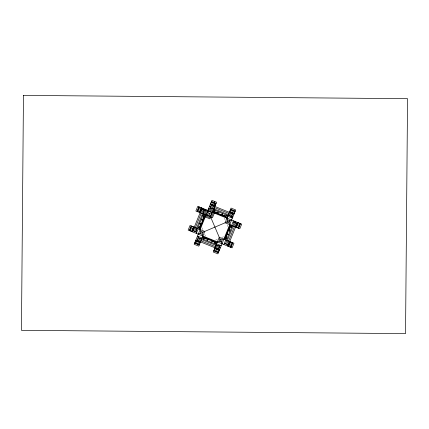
<?xml version="1.0" encoding="UTF-8"?>
<svg xmlns="http://www.w3.org/2000/svg" width="429" height="429" viewBox="0 0 429 429"><rect width="100%" height="100%" fill="white"/><g stroke="black" fill="none" stroke-linecap="round" stroke-linejoin="round"><path stroke-width="0.32" stroke-dasharray="2.15 1.61" d="M215.487 240.149L217.288 239.382M221.498 237.596L223.9 236.577M224.383 218.13L225.145 219.932M227.188 224.742L227.955 226.55M201.887 227.681L202.906 230.083M204.692 234.293L205.459 236.095"/><path stroke-width="0.64" d="M189.345 230.582L191.205 225.976M197.072 211.465L198.933 206.853M189.516 230.652L191.377 226.04M197.243 211.529L199.104 206.923M190.288 230.963L192.149 226.356M198.016 211.846L199.876 207.234M191.565 231.478L193.425 226.871M199.292 212.36L201.153 207.749M191.736 231.547L193.597 226.941M199.458 212.43L201.324 207.818M193.441 230.899L194.836 227.44M200.702 212.929L202.563 208.317M195.372 227.654L201.233 213.143M194.594 231.365L195.989 227.906M201.855 213.395L203.716 208.784M196.654 228.174L202.515 213.663M195.667 231.794L197.061 228.341M202.922 213.83L204.789 209.218M195.737 231.826L197.131 228.367M202.997 213.857L204.858 209.245M197.554 228.539L203.416 214.028M196.332 233.403L198.193 228.796M204.054 214.286L205.92 209.674M200.895 224.195L199.469 227.735L198.101 227.182C199.769 229.006 201.802 223.729 199.769 223.053L200.681 223.423M203.931 216.683L202.499 220.222L201.137 219.675C202.804 221.493 204.837 216.216 202.804 215.546L204.172 216.093M199.088 229.156L204.949 214.645M205.019 214.677L206.885 210.065M199.603 229.365L205.47 214.854M206.58 214.811L208.103 211.052L211.862 212.569L210.344 216.329L206.58 214.811L211.862 212.569M197.088 240.524L198.675 236.599M200.123 229.574L200.852 231.295L199.984 233.451L202.139 234.325L202.869 236.047M209.824 209.009L211.411 205.083M202.139 234.325L203.008 232.169L200.852 231.295M211.54 217.31L213.406 212.698M214.296 211.663L214.849 210.296C213.025 211.964 218.307 213.996 218.978 211.964M203.716 238.32L203.351 239.226C204.022 237.199 209.298 239.226 207.48 240.9L208.027 239.532L203.898 237.864M214.35 213.084L212.489 217.691L195.887 210.982L197.748 206.376L241.677 224.12L239.816 228.732L225.107 222.79L231.049 208.081L235.66 209.942L217.911 253.871L213.299 252.011L219.246 237.301L233.95 243.243L232.089 247.855L188.165 230.105L190.026 225.493L204.735 231.44L198.788 246.144L194.181 244.283L211.926 200.359L216.538 202.22L209.829 218.822L205.223 216.956M226.121 215.91L226.491 214.999C225.815 217.031 220.538 214.999 222.361 213.331L221.809 214.698L224.758 215.889M217.38 241.908L219.101 241.178L219.975 239.023L222.131 239.891L223.852 239.162M226.968 218.179L227.697 219.9L226.828 222.061L228.984 222.93L229.713 224.651M218.431 249.147L220.018 245.216M222.131 239.891L221.257 242.053L219.101 241.178M228.984 222.93L229.858 220.774L227.697 219.9M231.161 217.632L232.749 213.701M224.372 239.371L230.234 224.86M224.887 239.58L230.754 225.069M225.906 237.543L227.338 234.003L228.705 234.556C227.032 232.733 225 238.009 227.032 238.685L225.67 238.133M228.941 230.03L230.373 226.491L231.735 227.043C230.067 225.22 228.035 230.502 230.067 231.172L229.161 230.802M223.922 244.551L225.783 239.945M231.644 225.429L233.505 220.822M226.421 240.202L232.282 225.692M225.445 243.828L226.914 240.401M232.775 225.89L234.636 221.278M227.322 240.567L233.188 226.056M226.587 244.289L227.987 240.83M233.848 226.319L235.709 221.713M228.603 241.082L234.47 226.571M227.279 245.908L229.14 241.296M235.001 226.785L236.631 222.753M227.863 246.144L237.435 222.41M228.518 246.407L230.378 241.8M236.24 227.29L238.106 222.678M228.689 246.477L230.55 241.87M236.411 227.359L238.272 222.748M229.96 246.991L231.826 242.385M237.687 227.874L239.548 223.262M230.738 247.308L232.598 242.696M238.46 228.185L240.32 223.573M230.904 247.372L232.77 242.766M238.631 228.255L240.492 223.643M210.859 242.262C211.535 240.229 216.811 242.262 214.988 243.935L215.54 242.567L212.591 241.377M198.262 234.186L231.58 220.045M211.449 201.539L216.06 203.4M230.571 209.266L235.178 211.127M211.379 201.71L215.991 203.571M230.502 209.438L235.113 211.299M211.068 202.483L215.68 204.343M230.191 210.21L234.797 212.071M210.553 203.759L215.165 205.62M229.676 211.486L234.282 213.347M210.483 203.931L215.095 205.791M229.606 211.653L234.213 213.519M210.215 204.601L233.944 214.189M211.138 205.636L214.591 207.03M229.102 212.897L232.561 214.291M214.377 207.566L228.888 213.428M209.518 206.322L214.125 208.183M228.636 214.05L232.094 215.444M213.862 208.848L228.373 214.709M210.237 207.861L213.696 209.255M228.207 215.122L232.813 216.983M210.21 207.931L213.663 209.325M228.174 215.192L232.786 217.053M213.497 209.749L228.008 215.61M208.628 208.526L213.234 210.387M227.745 216.248L232.357 218.114M214.886 211.899L217.835 213.09M208.237 209.491L227.386 217.144M212.666 211.797L227.177 217.664M205.437 210.87L201.507 209.282L201.995 208.086L192.39 231.81L192.889 230.625L196.814 232.212M233.022 222.018L236.953 223.606M205.604 216.012L210.21 217.873M224.405 243.356L228.33 244.943M202.66 236.567L217.171 242.428M202.45 237.081L216.961 242.948M197.479 236.116L202.091 237.977M216.602 243.838L221.208 245.704M197.243 236.706L198.434 237.189M201.834 238.615L216.345 244.476M198.203 237.639L201.662 239.039M216.173 244.9L219.632 246.294M198.177 237.709L201.635 239.109M216.146 244.97L219.6 246.369M201.469 239.516L215.98 245.383M197.742 238.781L201.201 240.181M215.712 246.042L220.324 247.903M200.949 240.798L215.46 246.664M197.276 239.934L200.734 241.334M215.245 247.195L219.278 248.825M195.887 240.058L219.627 249.63M195.624 240.712L200.236 242.573M214.747 248.434L219.353 250.3M195.554 240.883L200.166 242.744M214.677 248.606L219.283 250.466M195.039 242.154L199.651 244.021M214.162 249.882L218.769 251.743M194.728 242.932L199.335 244.793M213.846 250.654L218.458 252.515M194.659 243.098L199.265 244.964M213.781 250.826L218.388 252.686M208.103 211.052L210.344 216.329M210.467 216.624L221.991 243.774M214.639 201.255L214.639 209.604M23.461 95.394L21.45 330.319L405.539 333.606L407.55 98.681L23.461 95.394"/></g></svg>
